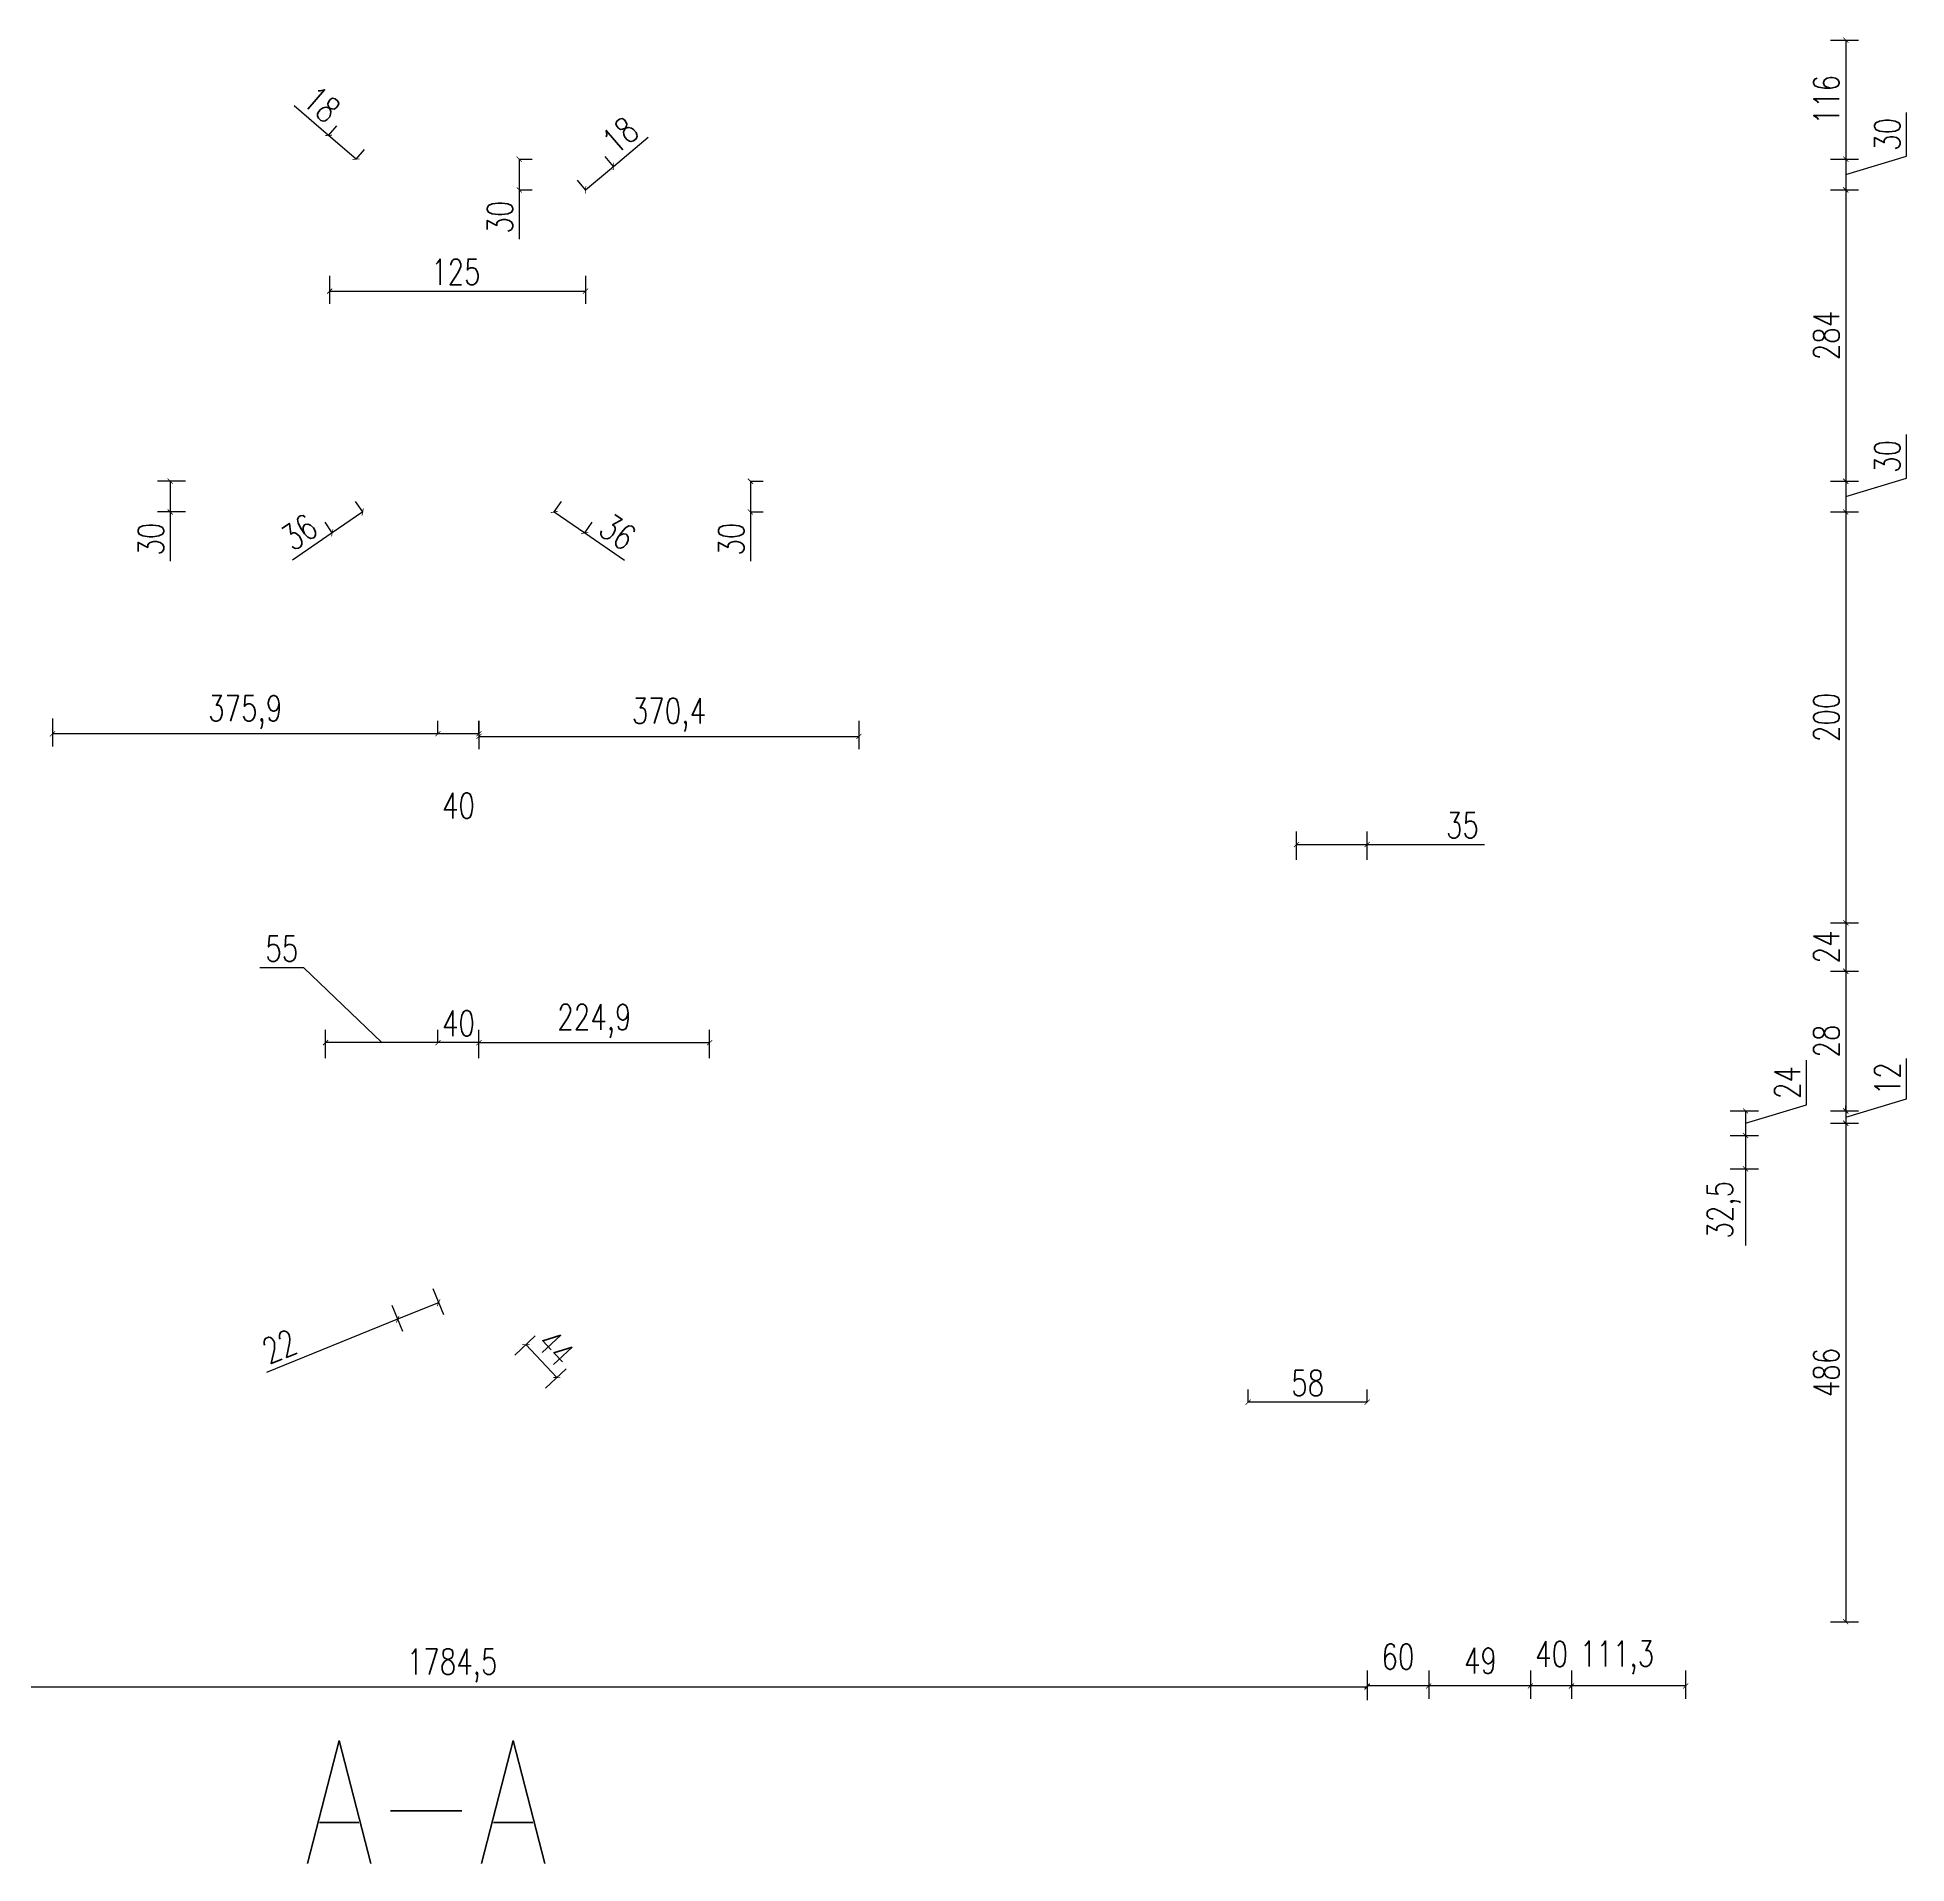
# Model space of a CAD drawing. Header units: millimetres. Extents: x -324080 to 120693, y -32448 to 53734.
# Drawn here: x -59474 to -57652, y 12752 to 14533 of the extents above; entities that cross this region are included whole.
import ezdxf

# ---------------------------------------------------------------- set-up
doc = ezdxf.new("R2010")
doc.units = ezdxf.units.MM
doc.styles.add('Opisowy', font='simplex.shx', dxfattribs={"width": 0.75, "height": 2.5})
doc.dimstyles.new('Opisowy', dxfattribs={"dimscale": 0, "dimtxt": 2.5, "dimasz": 0.5, "dimexe": 1.25, "dimexo": 0.625, "dimtad": 1, "dimdec": 1, "dimtxsty": 'Opisowy', "dimblk": 'ARCHTICK', "dimcen": 1, "dimadec": 0, "dimazin": 0, "dimtfac": 1, "dimtdec": 1, "dimtmove": 0, "dimatfit": 3, "dimfxl": 1.5, "dimfxlon": 1, "dimarcsym": 0})

# ---------------------------------------------------------------- blocks, each defined once
blk = doc.blocks.new('_ArchTick')
at = {"color": 0, "linetype": 'ByBlock', "const_width": 0.15}
blk.add_lwpolyline([(-0.5, -0.5), (0.5, 0.5)], dxfattribs=at)
blk = doc.blocks.new('*D165')
at = {"color": 0, "lineweight": -2, "transparency": 16777216}
for p, q in [((-57726.1, 14530.2), (-57698.6, 14530.2)), ((-57711.1, 14530.2), (-57711.1, 14414.2)), ((-57726.1, 14414.2), (-57698.6, 14414.2))]:
    blk.add_line(p, q, dxfattribs=at)
at = {"layer": 'Defpoints', "color": 0, "transparency": 16777216}
for p in [(-59063.7, 14530.2), (-59043.7, 14414.2), (-57711.1, 14414.2)]:
    blk.add_point(p, dxfattribs=at)
at = {"color": 0, "lineweight": -2, "transparency": 16777216, "xscale": 5, "yscale": 5, "zscale": 5}
for p, rotation in [((-57711.1, 14530.2), 90), ((-57711.1, 14414.2), 270)]:
    blk.add_blockref('_ArchTick', p, dxfattribs=dict(at, rotation=rotation))
at = {"color": 0, "lineweight": 9, "transparency": 16777216, "insert": (-57729.9, 14472.2), "char_height": 25, "attachment_point": 5, "rotation": 90, "style": 'Opisowy'}
blk.add_mtext('116', dxfattribs=at)
blk = doc.blocks.new('*D166')
at = {"color": 0, "lineweight": -2, "transparency": 16777216}
for p, q in [((-57651.7, 14417), (-57651.7, 14459.8)), ((-57711.1, 14399.2), (-57651.7, 14417)), ((-57726.1, 14414.2), (-57698.6, 14414.2)), ((-57711.1, 14414.2), (-57711.1, 14384.2)), ((-57726.1, 14384.2), (-57698.6, 14384.2))]:
    blk.add_line(p, q, dxfattribs=at)
at = {"layer": 'Defpoints', "color": 0, "transparency": 16777216}
for p in [(-59043.7, 14414.2), (-58939.8, 14384.2), (-57711.1, 14384.2)]:
    blk.add_point(p, dxfattribs=at)
at = {"color": 0, "lineweight": -2, "transparency": 16777216, "xscale": 5, "yscale": 5, "zscale": 5}
for p, rotation in [((-57711.1, 14414.2), 90), ((-57711.1, 14384.2), 270)]:
    blk.add_blockref('_ArchTick', p, dxfattribs=dict(at, rotation=rotation))
at = {"color": 0, "lineweight": 9, "transparency": 16777216, "insert": (-57670.5, 14438.4), "char_height": 25, "attachment_point": 5, "rotation": 90, "style": 'Opisowy'}
blk.add_mtext('30', dxfattribs=at)
blk = doc.blocks.new('*D167')
at = {"color": 0, "lineweight": -2, "transparency": 16777216}
for p, q in [((-57726.1, 14384.2), (-57698.6, 14384.2)), ((-57711.1, 14384.2), (-57711.1, 14100.2)), ((-57726.1, 14100.2), (-57698.6, 14100.2))]:
    blk.add_line(p, q, dxfattribs=at)
at = {"layer": 'Defpoints', "color": 0, "transparency": 16777216}
for p in [(-58939.8, 14384.2), (-58652.1, 14100.2), (-57711.1, 14100.2)]:
    blk.add_point(p, dxfattribs=at)
at = {"color": 0, "lineweight": -2, "transparency": 16777216, "xscale": 5, "yscale": 5, "zscale": 5}
for p, rotation in [((-57711.1, 14384.2), 90), ((-57711.1, 14100.2), 270)]:
    blk.add_blockref('_ArchTick', p, dxfattribs=dict(at, rotation=rotation))
at = {"color": 0, "lineweight": 9, "transparency": 16777216, "insert": (-57729.9, 14242.2), "char_height": 25, "attachment_point": 5, "rotation": 90, "style": 'Opisowy'}
blk.add_mtext('284', dxfattribs=at)
blk = doc.blocks.new('*D168')
at = {"color": 0, "lineweight": -2, "transparency": 16777216}
for p, q in [((-57651.7, 14103), (-57651.7, 14145.8)), ((-57726.1, 14100.2), (-57698.6, 14100.2)), ((-57711.1, 14085.2), (-57651.7, 14103)), ((-57711.1, 14100.2), (-57711.1, 14070.2)), ((-57726.1, 14070.2), (-57698.6, 14070.2))]:
    blk.add_line(p, q, dxfattribs=at)
at = {"layer": 'Defpoints', "color": 0, "transparency": 16777216}
for p in [(-58652.1, 14100.2), (-58626.6, 14070.2), (-57711.1, 14070.2)]:
    blk.add_point(p, dxfattribs=at)
at = {"color": 0, "lineweight": -2, "transparency": 16777216, "xscale": 5, "yscale": 5, "zscale": 5}
for p, rotation in [((-57711.1, 14100.2), 90), ((-57711.1, 14070.2), 270)]:
    blk.add_blockref('_ArchTick', p, dxfattribs=dict(at, rotation=rotation))
at = {"color": 0, "lineweight": 9, "transparency": 16777216, "insert": (-57670.5, 14124.4), "char_height": 25, "attachment_point": 5, "rotation": 90, "style": 'Opisowy'}
blk.add_mtext('30', dxfattribs=at)
blk = doc.blocks.new('*D169')
at = {"color": 0, "lineweight": -2, "transparency": 16777216}
for p, q in [((-57726.1, 14070.2), (-57698.6, 14070.2)), ((-57711.1, 14070.2), (-57711.1, 13669.6)), ((-57726.1, 13669.6), (-57698.6, 13669.6))]:
    blk.add_line(p, q, dxfattribs=at)
at = {"layer": 'Defpoints', "color": 0, "transparency": 16777216}
for p in [(-58626.6, 14070.2), (-58286.7, 13669.6), (-57711.1, 13669.6)]:
    blk.add_point(p, dxfattribs=at)
at = {"color": 0, "lineweight": -2, "transparency": 16777216, "xscale": 5, "yscale": 5, "zscale": 5}
for p, rotation in [((-57711.1, 14070.2), 90), ((-57711.1, 13669.6), 270)]:
    blk.add_blockref('_ArchTick', p, dxfattribs=dict(at, rotation=rotation))
at = {"color": 0, "lineweight": 9, "transparency": 16777216, "insert": (-57729.9, 13869.9), "char_height": 25, "attachment_point": 5, "rotation": 90, "style": 'Opisowy'}
blk.add_mtext('200', dxfattribs=at)
blk = doc.blocks.new('*D170')
at = {"color": 0, "lineweight": -2, "transparency": 16777216}
for p, q in [((-57726.1, 13669.6), (-57698.6, 13669.6)), ((-57711.1, 13669.6), (-57711.1, 13622.4)), ((-57726.1, 13622.4), (-57698.6, 13622.4))]:
    blk.add_line(p, q, dxfattribs=at)
at = {"layer": 'Defpoints', "color": 0, "transparency": 16777216}
for p in [(-58286.7, 13669.6), (-58246.7, 13622.4), (-57711.1, 13622.4)]:
    blk.add_point(p, dxfattribs=at)
at = {"color": 0, "lineweight": -2, "transparency": 16777216, "xscale": 5, "yscale": 5, "zscale": 5}
for p, rotation in [((-57711.1, 13669.6), 90), ((-57711.1, 13622.4), 270)]:
    blk.add_blockref('_ArchTick', p, dxfattribs=dict(at, rotation=rotation))
at = {"color": 0, "lineweight": 9, "transparency": 16777216, "insert": (-57729.9, 13646), "char_height": 25, "attachment_point": 5, "rotation": 90, "style": 'Opisowy'}
blk.add_mtext('24', dxfattribs=at)
blk = doc.blocks.new('*D171')
at = {"color": 0, "lineweight": -2, "transparency": 16777216}
for p, q in [((-57726.1, 13622.4), (-57698.6, 13622.4)), ((-57711.1, 13622.4), (-57711.1, 13486.2)), ((-57726.1, 13486.2), (-57698.6, 13486.2))]:
    blk.add_line(p, q, dxfattribs=at)
at = {"layer": 'Defpoints', "color": 0, "transparency": 16777216}
for p in [(-58246.7, 13622.4), (-58246.7, 13486.2), (-57711.1, 13486.2)]:
    blk.add_point(p, dxfattribs=at)
at = {"color": 0, "lineweight": -2, "transparency": 16777216, "xscale": 5, "yscale": 5, "zscale": 5}
for p, rotation in [((-57711.1, 13622.4), 90), ((-57711.1, 13486.2), 270)]:
    blk.add_blockref('_ArchTick', p, dxfattribs=dict(at, rotation=rotation))
at = {"color": 0, "lineweight": 9, "transparency": 16777216, "insert": (-57729.9, 13554.3), "char_height": 25, "attachment_point": 5, "rotation": 90, "style": 'Opisowy'}
blk.add_mtext('28', dxfattribs=at)
blk = doc.blocks.new('*D172')
at = {"color": 0, "lineweight": -2, "transparency": 16777216}
for p, q in [((-57651.7, 13498), (-57651.7, 13537.3)), ((-57711.1, 13480.2), (-57651.7, 13498)), ((-57711.1, 13486.2), (-57711.1, 13491.2)), ((-57726.1, 13486.2), (-57698.6, 13486.2)), ((-57726.1, 13474.2), (-57698.6, 13474.2)), ((-57711.1, 13486.2), (-57711.1, 13474.2)), ((-57711.1, 13486.2), (-57711.1, 13474.2)), ((-57711.1, 13474.2), (-57711.1, 13469.2))]:
    blk.add_line(p, q, dxfattribs=at)
at = {"layer": 'Defpoints', "color": 0, "transparency": 16777216}
for p in [(-58246.7, 13486.2), (-58018.5, 13474.2), (-57711.1, 13474.2)]:
    blk.add_point(p, dxfattribs=at)
at = {"color": 0, "lineweight": -2, "transparency": 16777216, "xscale": 5, "yscale": 5, "zscale": 5}
for p, rotation in [((-57711.1, 13486.2), 270), ((-57711.1, 13474.2), 90)]:
    blk.add_blockref('_ArchTick', p, dxfattribs=dict(at, rotation=rotation))
at = {"color": 0, "lineweight": 9, "transparency": 16777216, "insert": (-57670.5, 13517.6), "char_height": 25, "attachment_point": 5, "rotation": 90, "style": 'Opisowy'}
blk.add_mtext('12', dxfattribs=at)
blk = doc.blocks.new('*D173')
at = {"color": 0, "lineweight": -2, "transparency": 16777216}
for p, q in [((-57726.1, 13474.2), (-57698.6, 13474.2)), ((-57711.1, 13474.2), (-57711.1, 12988.2)), ((-57726.1, 12988.2), (-57698.6, 12988.2))]:
    blk.add_line(p, q, dxfattribs=at)
at = {"layer": 'Defpoints', "color": 0, "transparency": 16777216}
for p in [(-58018.5, 13474.2), (-58117.7, 12988.2), (-57711.1, 12988.2)]:
    blk.add_point(p, dxfattribs=at)
at = {"color": 0, "lineweight": -2, "transparency": 16777216, "xscale": 5, "yscale": 5, "zscale": 5}
for p, rotation in [((-57711.1, 13474.2), 90), ((-57711.1, 12988.2), 270)]:
    blk.add_blockref('_ArchTick', p, dxfattribs=dict(at, rotation=rotation))
at = {"color": 0, "lineweight": 9, "transparency": 16777216, "insert": (-57729.9, 13231.2), "char_height": 25, "attachment_point": 5, "rotation": 90, "style": 'Opisowy'}
blk.add_mtext('486', dxfattribs=at)
blk = doc.blocks.new('*D174')
at = {"color": 0, "lineweight": -2, "transparency": 16777216}
for p, q in [((-57749.4, 13492), (-57749.4, 13535.7)), ((-57808.8, 13474.2), (-57749.4, 13492)), ((-57823.8, 13486.2), (-57796.3, 13486.2)), ((-57808.8, 13486.2), (-57808.8, 13462.2)), ((-57823.8, 13462.2), (-57796.3, 13462.2))]:
    blk.add_line(p, q, dxfattribs=at)
at = {"layer": 'Defpoints', "color": 0, "transparency": 16777216}
for p in [(-57978.5, 13486.2), (-57978.5, 13462.2), (-57808.8, 13462.2)]:
    blk.add_point(p, dxfattribs=at)
at = {"color": 0, "lineweight": -2, "transparency": 16777216, "xscale": 5, "yscale": 5, "zscale": 5}
for p, rotation in [((-57808.8, 13486.2), 90), ((-57808.8, 13462.2), 270)]:
    blk.add_blockref('_ArchTick', p, dxfattribs=dict(at, rotation=rotation))
at = {"color": 0, "lineweight": 9, "transparency": 16777216, "insert": (-57768.1, 13513.9), "char_height": 25, "attachment_point": 5, "rotation": 90, "style": 'Opisowy'}
blk.add_mtext('24', dxfattribs=at)
blk = doc.blocks.new('*D175')
at = {"color": 0, "lineweight": -2, "transparency": 16777216}
for p, q in [((-57978.5, 12940.5), (-57978.5, 12913)), ((-57867.2, 12940.5), (-57867.2, 12913)), ((-57867.2, 12925.5), (-57978.5, 12925.5))]:
    blk.add_line(p, q, dxfattribs=at)
at = {"layer": 'Defpoints', "color": 0, "transparency": 16777216}
for p in [(-57978.5, 13462.2), (-57867.2, 13429.7), (-57978.5, 12925.5)]:
    blk.add_point(p, dxfattribs=at)
at = {"color": 0, "lineweight": -2, "transparency": 16777216, "xscale": 5, "yscale": 5, "zscale": 5, "rotation": 180}
blk.add_blockref('_ArchTick', (-57978.5, 12925.5), dxfattribs=at)
at = {"color": 0, "lineweight": -2, "transparency": 16777216, "xscale": 5, "yscale": 5, "zscale": 5}
blk.add_blockref('_ArchTick', (-57867.2, 12925.5), dxfattribs=at)
at = {"color": 0, "lineweight": 9, "transparency": 16777216, "insert": (-57934, 12953.2), "char_height": 25, "attachment_point": 5, "style": 'Opisowy'}
blk.add_mtext('111,3', dxfattribs=at)
blk = doc.blocks.new('*D176')
at = {"color": 0, "lineweight": -2, "transparency": 16777216}
for p, q in [((-58018.5, 12940.5), (-58018.5, 12913)), ((-57978.5, 12940.5), (-57978.5, 12913)), ((-57978.5, 12925.5), (-58018.5, 12925.5))]:
    blk.add_line(p, q, dxfattribs=at)
at = {"layer": 'Defpoints', "color": 0, "transparency": 16777216}
for p in [(-58018.5, 13462.2), (-57978.5, 13462.2), (-58018.5, 12925.5)]:
    blk.add_point(p, dxfattribs=at)
at = {"color": 0, "lineweight": -2, "transparency": 16777216, "xscale": 5, "yscale": 5, "zscale": 5, "rotation": 180}
blk.add_blockref('_ArchTick', (-58018.5, 12925.5), dxfattribs=at)
at = {"color": 0, "lineweight": -2, "transparency": 16777216, "xscale": 5, "yscale": 5, "zscale": 5}
blk.add_blockref('_ArchTick', (-57978.5, 12925.5), dxfattribs=at)
at = {"color": 0, "lineweight": 9, "transparency": 16777216, "insert": (-57997.9, 12956.7), "char_height": 25, "attachment_point": 5, "style": 'Opisowy'}
blk.add_mtext('40', dxfattribs=at)
blk = doc.blocks.new('*D177')
at = {"color": 0, "lineweight": -2, "transparency": 16777216}
for p, q in [((-58117.7, 12940.5), (-58117.7, 12913)), ((-58018.5, 12940.5), (-58018.5, 12913)), ((-58018.5, 12925.5), (-58117.7, 12925.5))]:
    blk.add_line(p, q, dxfattribs=at)
at = {"layer": 'Defpoints', "color": 0, "transparency": 16777216}
for p in [(-58018.5, 13462.2), (-58117.7, 12988.2), (-58117.7, 12925.5)]:
    blk.add_point(p, dxfattribs=at)
at = {"color": 0, "lineweight": -2, "transparency": 16777216, "xscale": 5, "yscale": 5, "zscale": 5, "rotation": 180}
blk.add_blockref('_ArchTick', (-58117.7, 12925.5), dxfattribs=at)
at = {"color": 0, "lineweight": -2, "transparency": 16777216, "xscale": 5, "yscale": 5, "zscale": 5}
blk.add_blockref('_ArchTick', (-58018.5, 12925.5), dxfattribs=at)
at = {"color": 0, "lineweight": 9, "transparency": 16777216, "insert": (-58067.3, 12950.1), "char_height": 25, "attachment_point": 5, "style": 'Opisowy'}
blk.add_mtext('49', dxfattribs=at)
blk = doc.blocks.new('*D178')
at = {"color": 0, "lineweight": -2, "transparency": 16777216}
for p, q in [((-58177.7, 12940.5), (-58177.7, 12913)), ((-58117.7, 12940.5), (-58117.7, 12913)), ((-58117.7, 12925.5), (-58177.7, 12925.5))]:
    blk.add_line(p, q, dxfattribs=at)
at = {"layer": 'Defpoints', "color": 0, "transparency": 16777216}
for p in [(-58117.7, 12988.2), (-58177.7, 12976.2), (-58177.7, 12925.5)]:
    blk.add_point(p, dxfattribs=at)
at = {"color": 0, "lineweight": -2, "transparency": 16777216, "xscale": 5, "yscale": 5, "zscale": 5, "rotation": 180}
blk.add_blockref('_ArchTick', (-58177.7, 12925.5), dxfattribs=at)
at = {"color": 0, "lineweight": -2, "transparency": 16777216, "xscale": 5, "yscale": 5, "zscale": 5}
blk.add_blockref('_ArchTick', (-58117.7, 12925.5), dxfattribs=at)
at = {"color": 0, "lineweight": 9, "transparency": 16777216, "insert": (-58147.7, 12954.1), "char_height": 25, "attachment_point": 5, "style": 'Opisowy'}
blk.add_mtext('60', dxfattribs=at)
blk = doc.blocks.new('*D179')
at = {"color": 0, "lineweight": -2, "transparency": 16777216}
for p, q in [((-59962.2, 12939.3), (-59962.2, 12911.8)), ((-58177.7, 12924.3), (-59962.2, 12924.3)), ((-58177.7, 12939.3), (-58177.7, 12911.8))]:
    blk.add_line(p, q, dxfattribs=at)
at = {"layer": 'Defpoints', "color": 0, "transparency": 16777216}
for p in [(-59962.2, 12982.2), (-58177.7, 12976.2), (-59962.2, 12924.3)]:
    blk.add_point(p, dxfattribs=at)
at = {"color": 0, "lineweight": -2, "transparency": 16777216, "xscale": 5, "yscale": 5, "zscale": 5, "rotation": 180}
blk.add_blockref('_ArchTick', (-59962.2, 12924.3), dxfattribs=at)
at = {"color": 0, "lineweight": -2, "transparency": 16777216, "xscale": 5, "yscale": 5, "zscale": 5}
blk.add_blockref('_ArchTick', (-58177.7, 12924.3), dxfattribs=at)
at = {"color": 0, "lineweight": 9, "transparency": 16777216, "insert": (-59069.9, 12945.4), "char_height": 25, "attachment_point": 5, "style": 'Opisowy'}
blk.add_mtext('1784,5', dxfattribs=at)
blk = doc.blocks.new('*D182')
at = {"color": 0, "lineweight": -2, "transparency": 16777216}
for p, q in [((-57808.8, 13462.2), (-57796.3, 13462.2)), ((-57808.8, 13462.2), (-57808.8, 13429.7)), ((-57823.8, 13429.7), (-57796.3, 13429.7)), ((-57808.8, 13429.7), (-57808.8, 13355))]:
    blk.add_line(p, q, dxfattribs=at)
at = {"layer": 'Defpoints', "color": 0, "transparency": 16777216}
for p in [(-57811.3, 13462.2), (-57867.2, 13429.7), (-57808.8, 13429.7)]:
    blk.add_point(p, dxfattribs=at)
at = {"color": 0, "lineweight": -2, "transparency": 16777216, "xscale": 5, "yscale": 5, "zscale": 5}
for p, rotation in [((-57808.8, 13462.2), 90), ((-57808.8, 13429.7), 270)]:
    blk.add_blockref('_ArchTick', p, dxfattribs=dict(at, rotation=rotation))
at = {"color": 0, "lineweight": 9, "transparency": 16777216, "insert": (-57829.9, 13389.8), "char_height": 25, "attachment_point": 5, "rotation": 90, "style": 'Opisowy'}
blk.add_mtext('32,5', dxfattribs=at)
blk = doc.blocks.new('*D187')
at = {"color": 0, "lineweight": -2, "transparency": 16777216}
for p, q in [((-59043.7, 13866.4), (-59043.7, 13838.9)), ((-59043.7, 13851.4), (-58673.3, 13851.4)), ((-58673.3, 13866.4), (-58673.3, 13838.9))]:
    blk.add_line(p, q, dxfattribs=at)
at = {"layer": 'Defpoints', "color": 0, "transparency": 16777216}
for p in [(-59043.7, 14070.2), (-58673.3, 14070.2), (-58673.3, 13851.4)]:
    blk.add_point(p, dxfattribs=at)
at = {"color": 0, "lineweight": -2, "transparency": 16777216, "xscale": 5, "yscale": 5, "zscale": 5, "rotation": 180}
blk.add_blockref('_ArchTick', (-59043.7, 13851.4), dxfattribs=at)
at = {"color": 0, "lineweight": -2, "transparency": 16777216, "xscale": 5, "yscale": 5, "zscale": 5}
blk.add_blockref('_ArchTick', (-58673.3, 13851.4), dxfattribs=at)
at = {"color": 0, "lineweight": 9, "transparency": 16777216, "insert": (-58858.5, 13872.5), "char_height": 25, "attachment_point": 5, "style": 'Opisowy'}
blk.add_mtext('370,4', dxfattribs=at)
blk = doc.blocks.new('*D188')
at = {"color": 0, "lineweight": -2, "transparency": 16777216}
for p, q in [((-59083.7, 13853.9), (-59083.7, 13866.4)), ((-59043.7, 13853.9), (-59083.7, 13853.9)), ((-59043.7, 13853.9), (-59043.7, 13866.4))]:
    blk.add_line(p, q, dxfattribs=at)
at = {"layer": 'Defpoints', "color": 0, "transparency": 16777216}
for p in [(-59083.7, 13853.9), (-59083.7, 13853.9), (-59043.7, 13853.9)]:
    blk.add_point(p, dxfattribs=at)
at = {"color": 0, "lineweight": -2, "transparency": 16777216, "xscale": 5, "yscale": 5, "zscale": 5, "rotation": 180}
blk.add_blockref('_ArchTick', (-59083.7, 13853.9), dxfattribs=at)
at = {"color": 0, "lineweight": -2, "transparency": 16777216, "xscale": 5, "yscale": 5, "zscale": 5}
blk.add_blockref('_ArchTick', (-59043.7, 13853.9), dxfattribs=at)
at = {"color": 0, "lineweight": 9, "transparency": 16777216, "insert": (-59063.7, 13783.9), "char_height": 25, "attachment_point": 5, "style": 'Opisowy'}
blk.add_mtext('40', dxfattribs=at)
blk = doc.blocks.new('*D189')
at = {"color": 0, "lineweight": -2, "transparency": 16777216}
for p, q in [((-59459.6, 13868.9), (-59459.6, 13841.4)), ((-59083.7, 13853.9), (-59459.6, 13853.9)), ((-59083.7, 13853.9), (-59083.7, 13866.4))]:
    blk.add_line(p, q, dxfattribs=at)
at = {"layer": 'Defpoints', "color": 0, "transparency": 16777216}
for p in [(-59459.6, 14070.2), (-59459.6, 13853.9), (-59083.7, 13853.9)]:
    blk.add_point(p, dxfattribs=at)
at = {"color": 0, "lineweight": -2, "transparency": 16777216, "xscale": 5, "yscale": 5, "zscale": 5, "rotation": 180}
blk.add_blockref('_ArchTick', (-59459.6, 13853.9), dxfattribs=at)
at = {"color": 0, "lineweight": -2, "transparency": 16777216, "xscale": 5, "yscale": 5, "zscale": 5}
blk.add_blockref('_ArchTick', (-59083.7, 13853.9), dxfattribs=at)
at = {"color": 0, "lineweight": 9, "transparency": 16777216, "insert": (-59271.6, 13875), "char_height": 25, "attachment_point": 5, "style": 'Opisowy'}
blk.add_mtext('375,9', dxfattribs=at)
blk = doc.blocks.new('*D190')
at = {"color": 0, "lineweight": -2, "transparency": 16777216}
for p, q in [((-58912.6, 14407.2), (-58878.9, 14435.8)), ((-58912.6, 14407.2), (-58920.7, 14416.7)), ((-58939.8, 14384.2), (-58912.6, 14407.2)), ((-58939.8, 14384.2), (-58947.8, 14393.7))]:
    blk.add_line(p, q, dxfattribs=at)
at = {"layer": 'Defpoints', "color": 0, "transparency": 16777216}
for p in [(-58912.6, 14407.2), (-58912.6, 14407.2), (-58939.8, 14384.2)]:
    blk.add_point(p, dxfattribs=at)
at = {"color": 0, "lineweight": -2, "transparency": 16777216, "xscale": 5, "yscale": 5, "zscale": 5}
for p, rotation in [((-58912.6, 14407.2), 40.31990128563942), ((-58939.8, 14384.2), 220.3199012856394)]:
    blk.add_blockref('_ArchTick', p, dxfattribs=dict(at, rotation=rotation))
at = {"color": 0, "lineweight": 9, "transparency": 16777216, "insert": (-58906, 14437.4), "char_height": 25, "attachment_point": 5, "rotation": 40.3199, "style": 'Opisowy'}
blk.add_mtext('18', dxfattribs=at)
blk = doc.blocks.new('*D191')
at = {"color": 0, "lineweight": -2, "transparency": 16777216}
for p, q in [((-59190.4, 14437.4), (-59224, 14466.3)), ((-59190.4, 14437.4), (-59182.3, 14446.8)), ((-59163.5, 14414.2), (-59190.4, 14437.4)), ((-59163.5, 14414.2), (-59155.3, 14423.6))]:
    blk.add_line(p, q, dxfattribs=at)
at = {"layer": 'Defpoints', "color": 0, "transparency": 16777216}
for p in [(-59190.4, 14437.4), (-59190.4, 14437.4), (-59163.5, 14414.2)]:
    blk.add_point(p, dxfattribs=at)
at = {"color": 0, "lineweight": -2, "transparency": 16777216, "xscale": 5, "yscale": 5, "zscale": 5}
for p, rotation in [((-59190.4, 14437.4), 139.2830864566064), ((-59163.5, 14414.2), 319.2830864566063)]:
    blk.add_blockref('_ArchTick', p, dxfattribs=dict(at, rotation=rotation))
at = {"color": 0, "lineweight": 9, "transparency": 16777216, "insert": (-59196.9, 14467.7), "char_height": 25, "attachment_point": 5, "rotation": 319.2831, "style": 'Opisowy'}
blk.add_mtext('18', dxfattribs=at)
blk = doc.blocks.new('*D192')
at = {"color": 0, "lineweight": -2, "transparency": 16777216}
for p, q in [((-59004.4, 14414.2), (-58991.9, 14414.2)), ((-59004.4, 14414.2), (-59004.4, 14384.2)), ((-59004.4, 14384.2), (-58991.9, 14384.2)), ((-59004.4, 14384.2), (-59004.4, 14336.3))]:
    blk.add_line(p, q, dxfattribs=at)
at = {"layer": 'Defpoints', "color": 0, "transparency": 16777216}
for p in [(-59004.4, 14414.2), (-59004.4, 14384.2), (-59004.4, 14384.2)]:
    blk.add_point(p, dxfattribs=at)
at = {"color": 0, "lineweight": -2, "transparency": 16777216, "xscale": 5, "yscale": 5, "zscale": 5}
for p, rotation in [((-59004.4, 14414.2), 90), ((-59004.4, 14384.2), 270)]:
    blk.add_blockref('_ArchTick', p, dxfattribs=dict(at, rotation=rotation))
at = {"color": 0, "lineweight": 9, "transparency": 16777216, "insert": (-59023.2, 14357.7), "char_height": 25, "attachment_point": 5, "rotation": 90, "style": 'Opisowy'}
blk.add_mtext('30', dxfattribs=at)
blk = doc.blocks.new('*D193')
at = {"color": 0, "lineweight": -2, "transparency": 16777216}
for p, q in [((-59329.8, 14100.2), (-59357.3, 14100.2)), ((-59344.8, 14100.2), (-59344.8, 14070.2)), ((-59329.8, 14070.2), (-59357.3, 14070.2)), ((-59344.8, 14070.2), (-59344.8, 14022.3))]:
    blk.add_line(p, q, dxfattribs=at)
at = {"layer": 'Defpoints', "color": 0, "transparency": 16777216}
for p in [(-59083.7, 14100.2), (-59344.8, 14070.2), (-59083.7, 14070.2)]:
    blk.add_point(p, dxfattribs=at)
at = {"color": 0, "lineweight": -2, "transparency": 16777216, "xscale": 5, "yscale": 5, "zscale": 5}
for p, rotation in [((-59344.8, 14100.2), 90), ((-59344.8, 14070.2), 270)]:
    blk.add_blockref('_ArchTick', p, dxfattribs=dict(at, rotation=rotation))
at = {"color": 0, "lineweight": 9, "transparency": 16777216, "insert": (-59363.6, 14043.7), "char_height": 25, "attachment_point": 5, "rotation": 90, "style": 'Opisowy'}
blk.add_mtext('30', dxfattribs=at)
blk = doc.blocks.new('*D194')
at = {"color": 0, "lineweight": -2, "transparency": 16777216}
for p, q in [((-59157.1, 14070.2), (-59186.8, 14049.8)), ((-59157.1, 14070.2), (-59164.1, 14080.5)), ((-59186.8, 14049.8), (-59193.8, 14060.1)), ((-59186.8, 14049.8), (-59225.5, 14023.3))]:
    blk.add_line(p, q, dxfattribs=at)
at = {"layer": 'Defpoints', "color": 0, "transparency": 16777216}
for p in [(-59157.1, 14070.2), (-59186.8, 14049.8), (-59186.8, 14049.8)]:
    blk.add_point(p, dxfattribs=at)
at = {"color": 0, "lineweight": -2, "transparency": 16777216, "xscale": 5, "yscale": 5, "zscale": 5}
for p, rotation in [((-59157.1, 14070.2), 34.41960349378789), ((-59186.8, 14049.8), 214.4196034937879)]:
    blk.add_blockref('_ArchTick', p, dxfattribs=dict(at, rotation=rotation))
at = {"color": 0, "lineweight": 9, "transparency": 16777216, "insert": (-59218.8, 14050.6), "char_height": 25, "attachment_point": 5, "rotation": 34.4196, "style": 'Opisowy'}
blk.add_mtext('36', dxfattribs=at)
blk = doc.blocks.new('*D195')
at = {"color": 0, "lineweight": -2, "transparency": 16777216}
for p, q in [((-58970.3, 14070.2), (-58963.2, 14080.5)), ((-58970.3, 14070.2), (-58940.6, 14049.8)), ((-58940.6, 14049.8), (-58933.5, 14060.1)), ((-58940.6, 14049.8), (-58901.8, 14023.3))]:
    blk.add_line(p, q, dxfattribs=at)
at = {"layer": 'Defpoints', "color": 0, "transparency": 16777216}
for p in [(-58970.3, 14070.2), (-58940.6, 14049.8), (-58940.6, 14049.8)]:
    blk.add_point(p, dxfattribs=at)
at = {"color": 0, "lineweight": -2, "transparency": 16777216, "xscale": 5, "yscale": 5, "zscale": 5}
for p, rotation in [((-58970.3, 14070.2), 145.5803965062121), ((-58940.6, 14049.8), 325.5803965062121)]:
    blk.add_blockref('_ArchTick', p, dxfattribs=dict(at, rotation=rotation))
at = {"color": 0, "lineweight": 9, "transparency": 16777216, "insert": (-58908.5, 14050.6), "char_height": 25, "attachment_point": 5, "rotation": 325.5804, "style": 'Opisowy'}
blk.add_mtext('36', dxfattribs=at)
blk = doc.blocks.new('*D196')
at = {"color": 0, "lineweight": -2, "transparency": 16777216}
for p, q in [((-58779.1, 14100.2), (-58766.6, 14100.2)), ((-58779.1, 14100.2), (-58779.1, 14070.2)), ((-58779.1, 14070.2), (-58766.6, 14070.2)), ((-58779.1, 14070.2), (-58779.1, 14022.3))]:
    blk.add_line(p, q, dxfattribs=at)
at = {"layer": 'Defpoints', "color": 0, "transparency": 16777216}
for p in [(-58779.1, 14100.2), (-58779.1, 14070.2), (-58779.1, 14070.2)]:
    blk.add_point(p, dxfattribs=at)
at = {"color": 0, "lineweight": -2, "transparency": 16777216, "xscale": 5, "yscale": 5, "zscale": 5}
for p, rotation in [((-58779.1, 14100.2), 90), ((-58779.1, 14070.2), 270)]:
    blk.add_blockref('_ArchTick', p, dxfattribs=dict(at, rotation=rotation))
at = {"color": 0, "lineweight": 9, "transparency": 16777216, "insert": (-58797.8, 14043.7), "char_height": 25, "attachment_point": 5, "rotation": 90, "style": 'Opisowy'}
blk.add_mtext('30', dxfattribs=at)
blk = doc.blocks.new('*D199')
at = {"color": 0, "lineweight": -2, "transparency": 16777216}
for p, q in [((-59189.3, 14300.5), (-59189.3, 14273)), ((-58939.8, 14300.5), (-58939.8, 14273)), ((-59189.3, 14285.5), (-58939.8, 14285.5))]:
    blk.add_line(p, q, dxfattribs=at)
at = {"layer": 'Defpoints', "color": 0, "transparency": 16777216}
for p in [(-59189.3, 14384.2), (-58939.8, 14384.2), (-58939.8, 14285.5)]:
    blk.add_point(p, dxfattribs=at)
at = {"color": 0, "lineweight": -2, "transparency": 16777216, "xscale": 5, "yscale": 5, "zscale": 5, "rotation": 180}
blk.add_blockref('_ArchTick', (-59189.3, 14285.5), dxfattribs=at)
at = {"color": 0, "lineweight": -2, "transparency": 16777216, "xscale": 5, "yscale": 5, "zscale": 5}
blk.add_blockref('_ArchTick', (-58939.8, 14285.5), dxfattribs=at)
at = {"color": 0, "lineweight": 9, "transparency": 16777216, "insert": (-59066.3, 14304.2), "char_height": 25, "attachment_point": 5, "style": 'Opisowy'}
blk.add_mtext('125', dxfattribs=at)
blk = doc.blocks.new('*D200')
at = {"color": 0, "lineweight": -2, "transparency": 16777216}
for p, q in [((-59008.9, 13248), (-58988.8, 13266.8)), ((-58997.9, 13258.3), (-58967.8, 13226.2)), ((-58978.8, 13215.9), (-58958.7, 13234.7))]:
    blk.add_line(p, q, dxfattribs=at)
at = {"layer": 'Defpoints', "color": 0, "transparency": 16777216}
for p in [(-59043.7, 13215.4), (-58967.8, 13226.2), (-59013.6, 13183.3)]:
    blk.add_point(p, dxfattribs=at)
at = {"color": 0, "lineweight": -2, "transparency": 16777216, "xscale": 5, "yscale": 5, "zscale": 5}
for p, rotation in [((-58997.9, 13258.3), 133.1458827489577), ((-58967.8, 13226.2), 313.1458827489577)]:
    blk.add_blockref('_ArchTick', p, dxfattribs=dict(at, rotation=rotation))
at = {"color": 0, "lineweight": 9, "transparency": 16777216, "insert": (-58969.2, 13255), "char_height": 25, "attachment_point": 5, "rotation": 313.1459, "style": 'Opisowy'}
blk.add_mtext('44', dxfattribs=at)
blk = doc.blocks.new('*D201')
at = {"color": 0, "lineweight": -2, "transparency": 16777216}
for p, q in [((-59088.8, 13313.1), (-59078.4, 13287.6)), ((-59128.7, 13296.9), (-59118.3, 13271.4)), ((-59083.1, 13299.2), (-59123, 13283)), ((-59123, 13283), (-59251, 13231))]:
    blk.add_line(p, q, dxfattribs=at)
at = {"layer": 'Defpoints', "color": 0, "transparency": 16777216}
for p in [(-59098.6, 13337.3), (-59138.5, 13321), (-59083.1, 13299.2)]:
    blk.add_point(p, dxfattribs=at)
at = {"color": 0, "lineweight": -2, "transparency": 16777216, "xscale": 5, "yscale": 5, "zscale": 5}
for p, rotation in [((-59123, 13283), 202.1020690161907), ((-59083.1, 13299.2), 22.10206901619068)]:
    blk.add_blockref('_ArchTick', p, dxfattribs=dict(at, rotation=rotation))
at = {"color": 0, "lineweight": 9, "transparency": 16777216, "insert": (-59238.2, 13256.5), "char_height": 25, "attachment_point": 5, "rotation": 22.1021, "style": 'Opisowy'}
blk.add_mtext('22', dxfattribs=at)
blk = doc.blocks.new('*D202')
at = {"color": 0, "lineweight": -2, "transparency": 16777216}
for p, q in [((-58293.8, 13202.2), (-58293.8, 13214.7)), ((-58177.7, 13202.2), (-58177.7, 13214.7)), ((-58177.7, 13202.2), (-58293.8, 13202.2))]:
    blk.add_line(p, q, dxfattribs=at)
at = {"layer": 'Defpoints', "color": 0, "transparency": 16777216}
for p in [(-58293.8, 13202.2), (-58293.8, 13202.2), (-58177.7, 13202.2)]:
    blk.add_point(p, dxfattribs=at)
at = {"color": 0, "lineweight": -2, "transparency": 16777216, "xscale": 5, "yscale": 5, "zscale": 5, "rotation": 180}
blk.add_blockref('_ArchTick', (-58293.8, 13202.2), dxfattribs=at)
at = {"color": 0, "lineweight": -2, "transparency": 16777216, "xscale": 5, "yscale": 5, "zscale": 5}
blk.add_blockref('_ArchTick', (-58177.7, 13202.2), dxfattribs=at)
at = {"color": 0, "lineweight": 9, "transparency": 16777216, "insert": (-58235.7, 13220.9), "char_height": 25, "attachment_point": 5, "style": 'Opisowy'}
blk.add_mtext('58', dxfattribs=at)
blk = doc.blocks.new('*D203')
at = {"color": 0, "lineweight": -2, "transparency": 16777216}
for p, q in [((-58246.7, 13731), (-58246.7, 13758.5)), ((-58246.7, 13746), (-58177.7, 13746)), ((-58177.7, 13731), (-58177.7, 13758.5)), ((-58177.7, 13746), (-58063.4, 13746))]:
    blk.add_line(p, q, dxfattribs=at)
at = {"layer": 'Defpoints', "color": 0, "transparency": 16777216}
for p in [(-58246.7, 13746), (-58246.7, 13486.2), (-58177.7, 13486.2)]:
    blk.add_point(p, dxfattribs=at)
at = {"color": 0, "lineweight": -2, "transparency": 16777216, "xscale": 5, "yscale": 5, "zscale": 5, "rotation": 180}
blk.add_blockref('_ArchTick', (-58246.7, 13746), dxfattribs=at)
at = {"color": 0, "lineweight": -2, "transparency": 16777216, "xscale": 5, "yscale": 5, "zscale": 5}
blk.add_blockref('_ArchTick', (-58177.7, 13746), dxfattribs=at)
at = {"color": 0, "lineweight": 9, "transparency": 16777216, "insert": (-58084.8, 13764.7), "char_height": 25, "attachment_point": 5, "style": 'Opisowy'}
blk.add_mtext('35', dxfattribs=at)
blk = doc.blocks.new('*D204')
at = {"color": 0, "lineweight": -2, "transparency": 16777216}
for p, q in [((-59043.7, 13537.8), (-59043.7, 13565.3)), ((-58818.8, 13537.8), (-58818.8, 13565.3)), ((-59043.7, 13552.8), (-58818.8, 13552.8))]:
    blk.add_line(p, q, dxfattribs=at)
at = {"layer": 'Defpoints', "color": 0, "transparency": 16777216}
for p in [(-58818.8, 13552.8), (-59043.7, 13426.2), (-58818.8, 13426.2)]:
    blk.add_point(p, dxfattribs=at)
at = {"color": 0, "lineweight": -2, "transparency": 16777216, "xscale": 5, "yscale": 5, "zscale": 5, "rotation": 180}
blk.add_blockref('_ArchTick', (-59043.7, 13552.8), dxfattribs=at)
at = {"color": 0, "lineweight": -2, "transparency": 16777216, "xscale": 5, "yscale": 5, "zscale": 5}
blk.add_blockref('_ArchTick', (-58818.8, 13552.8), dxfattribs=at)
at = {"color": 0, "lineweight": 9, "transparency": 16777216, "insert": (-58931.2, 13573.9), "char_height": 25, "attachment_point": 5, "style": 'Opisowy'}
blk.add_mtext('224,9', dxfattribs=at)
blk = doc.blocks.new('*D205')
at = {"color": 0, "lineweight": -2, "transparency": 16777216}
for p, q in [((-59083.7, 13552.8), (-59083.7, 13565.3)), ((-59043.7, 13552.8), (-59043.7, 13565.3)), ((-59043.7, 13552.8), (-59083.7, 13552.8))]:
    blk.add_line(p, q, dxfattribs=at)
at = {"layer": 'Defpoints', "color": 0, "transparency": 16777216}
for p in [(-59083.7, 13552.8), (-59083.7, 13552.8), (-59043.7, 13552.8)]:
    blk.add_point(p, dxfattribs=at)
at = {"color": 0, "lineweight": -2, "transparency": 16777216, "xscale": 5, "yscale": 5, "zscale": 5, "rotation": 180}
blk.add_blockref('_ArchTick', (-59083.7, 13552.8), dxfattribs=at)
at = {"color": 0, "lineweight": -2, "transparency": 16777216, "xscale": 5, "yscale": 5, "zscale": 5}
blk.add_blockref('_ArchTick', (-59043.7, 13552.8), dxfattribs=at)
at = {"color": 0, "lineweight": 9, "transparency": 16777216, "insert": (-59063.7, 13571.6), "char_height": 25, "attachment_point": 5, "style": 'Opisowy'}
blk.add_mtext('40', dxfattribs=at)
blk = doc.blocks.new('*D206')
at = {"color": 0, "lineweight": -2, "transparency": 16777216}
for p, q in [((-59214.5, 13625.7), (-59257.3, 13625.7)), ((-59138.5, 13552.8), (-59214.5, 13625.7)), ((-59193.3, 13537.8), (-59193.3, 13565.3)), ((-59083.7, 13552.8), (-59083.7, 13565.3)), ((-59083.7, 13552.8), (-59193.3, 13552.8))]:
    blk.add_line(p, q, dxfattribs=at)
at = {"layer": 'Defpoints', "color": 0, "transparency": 16777216}
for p in [(-59193.3, 13552.8), (-59083.7, 13552.8), (-59193.3, 13464.2)]:
    blk.add_point(p, dxfattribs=at)
at = {"color": 0, "lineweight": -2, "transparency": 16777216, "xscale": 5, "yscale": 5, "zscale": 5, "rotation": 180}
blk.add_blockref('_ArchTick', (-59193.3, 13552.8), dxfattribs=at)
at = {"color": 0, "lineweight": -2, "transparency": 16777216, "xscale": 5, "yscale": 5, "zscale": 5}
blk.add_blockref('_ArchTick', (-59083.7, 13552.8), dxfattribs=at)
at = {"color": 0, "lineweight": 9, "transparency": 16777216, "insert": (-59235.9, 13644.4), "char_height": 25, "attachment_point": 5, "style": 'Opisowy'}
blk.add_mtext('55', dxfattribs=at)

msp = doc.modelspace()

# ---------------------------------------------------------------- texts
at = {"insert": (-59214.76, 12872.3), "char_height": 120, "attachment_point": 1, "style": 'Opisowy'}
msp.add_mtext_dynamic_manual_height_columns('A-A', width=648.9553, gutter_width=250, heights=[0], dxfattribs=at)

# ---------------------------------------------------------------- dimensions: what is measured, and where the dimension line sits
at = {"lineweight": 9}
for base, p1, p2, picture, middle in [((-57711.12, 14414.17), (-59063.65, 14530.17), (-59043.65, 14414.17), '*D165', (-57729.87, 14472.17)), ((-57711.12, 14384.17), (-59043.65, 14414.17), (-58939.75, 14384.17), '*D166', (-57670.5, 14423.24)), ((-57711.12, 14100.17), (-58939.75, 14384.17), (-58652.09, 14100.17), '*D167', (-57729.87, 14242.17)), ((-57711.12, 14070.17), (-58652.09, 14100.17), (-58626.63, 14070.17), '*D168', (-57670.5, 14109.24)), ((-57711.12, 13474.17), (-58246.69, 13486.17), (-58018.46, 13474.17), '*D172', (-57670.5, 13504.24)), ((-57808.76, 13462.17), (-57978.46, 13486.17), (-57978.46, 13462.17), '*D174', (-57768.13, 13498.24)), ((-57711.12, 12988.17), (-58018.46, 13474.17), (-58117.65, 12988.17), '*D173', (-57729.87, 13231.17)), ((-57808.76, 13429.67), (-57811.26, 13462.17), (-57867.17, 13429.67), '*D182', (-57829.89, 13389.85))]:
    dim = msp.add_linear_dim(base=base, p1=p1, p2=p2, angle=270, dimstyle='Opisowy', dxfattribs=at)
    dim.commit()
    dim.dimension.update_dxf_attribs({"geometry": picture, "text_midpoint": middle})
for p1, p2, text, picture, middle in [((-59163.49, 14414.17), (-59190.44, 14437.37), '18', '*D191', (-59196.89, 14467.66)), ((-58939.75, 14384.17), (-58912.64, 14407.18), '18', '*D190', (-58905.98, 14437.42)), ((-58177.65, 13202.17), (-58293.8, 13202.17), '58', '*D202', (-58235.73, 13220.92))]:
    dim = msp.add_aligned_dim(p1=p1, p2=p2, distance=0, text=text, dimstyle='Opisowy', dxfattribs=at)
    dim.commit()
    dim.dimension.update_dxf_attribs({"geometry": picture, "text_midpoint": middle})
for p1, p2, distance, picture, middle in [((-59004.43, 14414.17), (-59004.43, 14384.17), 0, '*D192', (-59023.18, 14357.75)), ((-59083.65, 14100.17), (-59083.65, 14070.17), -261.15, '*D193', (-59363.56, 14043.75)), ((-58779.07, 14100.17), (-58779.07, 14070.17), 0, '*D196', (-58797.82, 14043.75)), ((-59157.06, 14070.17), (-59186.75, 14049.82), 0, '*D194', (-59218.79, 14050.61)), ((-58970.25, 14070.17), (-58940.55, 14049.82), 0, '*D195', (-58908.52, 14050.61)), ((-59043.65, 13426.17), (-58818.79, 13426.17), 126.64, '*D204', (-58931.22, 13573.95)), ((-59043.65, 13215.41), (-59013.56, 13183.31), 62.68, '*D200', (-58969.2, 13255.05))]:
    dim = msp.add_aligned_dim(p1=p1, p2=p2, distance=distance, dimstyle='Opisowy', dxfattribs=at)
    dim.commit()
    dim.dimension.update_dxf_attribs({"geometry": picture, "text_midpoint": middle})
for base, p1, p2, angle, text, picture, middle in [((-58939.75, 14285.46), (-59189.31, 14384.17), (-58939.75, 14384.17), 0, '125', '*D199', (-59066.28, 14285.46)), ((-58246.69, 13745.98), (-58177.65, 13486.17), (-58246.69, 13486.17), 180, '35', '*D203', (-58084.8, 13745.98)), ((-59083.13, 13299.19), (-59138.5, 13321.05), (-59098.59, 13337.26), 22.10207, '22', '*D201', (-59231.11, 13239.1))]:
    dim = msp.add_linear_dim(base=base, p1=p1, p2=p2, angle=angle, text=text, dimstyle='Opisowy', dxfattribs=at)
    dim.commit()
    dim.dimension.update_dxf_attribs({"geometry": picture, "text_midpoint": middle, "dimtype": 161})
for base, p1, p2, picture, middle in [((-59459.55, 13853.92), (-59083.65, 13853.92), (-59459.55, 14070.17), '*D189', (-59271.6, 13875.05)), ((-58673.27, 13851.42), (-59043.65, 14070.17), (-58673.27, 14070.17), '*D187', (-58858.46, 13872.55)), ((-59962.17, 12924.28), (-58177.65, 12976.17), (-59962.17, 12982.17), '*D179', (-59069.91, 12945.41))]:
    dim = msp.add_linear_dim(base=base, p1=p1, p2=p2, dimstyle='Opisowy', dxfattribs=at)
    dim.commit()
    dim.dimension.update_dxf_attribs({"geometry": picture, "text_midpoint": middle})
for base, p1, p2, text, picture, middle in [((-57711.12, 13669.61), (-58626.63, 14070.17), (-58286.69, 13669.61), '200', '*D169', (-57729.87, 13869.89)), ((-57711.12, 13622.36), (-58286.69, 13669.61), (-58246.69, 13622.36), '24', '*D170', (-57729.87, 13645.98)), ((-57711.12, 13486.17), (-58246.69, 13622.36), (-58246.69, 13486.17), '28', '*D171', (-57729.87, 13554.27))]:
    dim = msp.add_linear_dim(base=base, p1=p1, p2=p2, angle=270, text=text, dimstyle='Opisowy', dxfattribs=at)
    dim.commit()
    dim.dimension.update_dxf_attribs({"geometry": picture, "text_midpoint": middle})
for base, p1, p2, picture, middle in [((-59083.65, 13853.92), (-59043.65, 13853.92), (-59083.65, 13853.92), '*D188', (-59063.65, 13783.92)), ((-58018.46, 12925.53), (-57978.46, 13462.17), (-58018.46, 13462.17), '*D176', (-57997.89, 12937.92)), ((-57978.46, 12925.53), (-57867.17, 13429.67), (-57978.46, 13462.17), '*D175', (-57934, 12953.2)), ((-58177.65, 12925.53), (-58117.65, 12988.17), (-58177.65, 12976.17), '*D178', (-58147.68, 12935.36))]:
    dim = msp.add_linear_dim(base=base, p1=p1, p2=p2, dimstyle='Opisowy', dxfattribs=at)
    dim.commit()
    dim.dimension.update_dxf_attribs({"geometry": picture, "text_midpoint": middle, "dimtype": 160})
for base, p1, p2, text, picture, middle in [((-59193.34, 13552.82), (-59083.65, 13552.82), (-59193.34, 13464.17), '55', '*D206', (-59220.73, 13625.68)), ((-58117.65, 12925.53), (-58018.46, 13462.17), (-58117.65, 12988.17), '49', '*D177', (-58067.3, 12931.35))]:
    dim = msp.add_linear_dim(base=base, p1=p1, p2=p2, text=text, dimstyle='Opisowy', dxfattribs=at)
    dim.commit()
    dim.dimension.update_dxf_attribs({"geometry": picture, "text_midpoint": middle, "dimtype": 160})
dim = msp.add_linear_dim(base=(-59083.65, 13552.82), p1=(-59043.65, 13552.82), p2=(-59083.65, 13552.82), angle=180, dimstyle='Opisowy', dxfattribs=at)
dim.commit()
dim.dimension.update_dxf_attribs({"geometry": '*D205', "text_midpoint": (-59063.65, 13552.82), "dimtype": 161})

doc.saveas('drawing.dxf')
